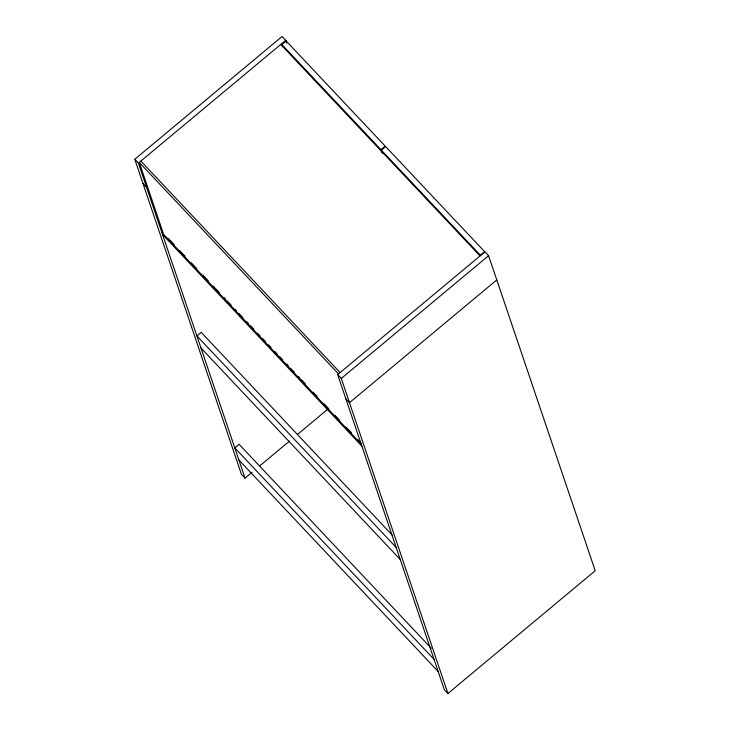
<?xml version="1.0" encoding="UTF-8"?>
<svg xmlns="http://www.w3.org/2000/svg" width="730" height="730" viewBox="0 0 730 730"><rect width="100%" height="100%" fill="white"/><g stroke="black" fill="none" stroke-linecap="round" stroke-linejoin="round"><path stroke-width="1.09" d="M252.005 472.337L245.034 478.15L241.42 474.308L134.785 159.268L282.081 36.5L285.695 40.333L286.406 42.44M245.034 478.15L138.399 163.109L285.695 40.333M282.62 46.738L281.889 44.594L286.187 41.017L385.203 146.119L380.914 149.696L381.635 151.84M381.325 150.134L385.623 146.557L484.638 251.658L480.34 255.235L381.325 150.134L382.41 153.346M337.671 374.618L484.966 251.85L488.58 255.692L595.215 570.732L447.919 693.5L444.305 689.667L337.671 374.618L341.284 378.459L447.919 693.5M341.284 378.459L488.58 255.692M259.853 465.795L289.481 441.102M297.329 434.56L327.834 409.138M496.783 279.918L349.488 402.695L345.874 398.854M281.889 44.594L380.914 149.696M280.785 44.43L480.057 255.947M140.853 161.056L340.125 372.574M338.528 373.906L139.257 162.388L163.146 232.97M134.785 159.268L138.399 163.109M142.989 183.504L146.602 187.336M168.612 238.774L174.087 244.587M179.553 250.39L185.028 256.193M191.278 262.837L196.753 268.64M203.004 275.274L208.47 281.077M213.16 286.06L219.411 292.693M224.101 297.667L225.661 299.327M227.231 300.988L231.136 305.131M235.042 309.283L236.602 310.943M238.947 313.435L242.853 317.577M246.767 321.729L248.328 323.381M250.673 325.872L253.794 329.193M257.699 333.336L260.044 335.827M262.389 338.318L265.519 341.631M268.64 344.952L270.985 347.434M274.9 351.586L277.236 354.077M279.581 356.559L282.711 359.881M286.616 364.033L288.177 365.684M290.522 368.175L294.436 372.327M298.342 376.47L299.902 378.131M301.463 379.792L305.377 383.934M313.188 392.229L317.094 396.381M324.129 403.845L328.819 408.818M335.07 415.452L339.76 420.434M346.011 427.068L351.477 432.872M357.727 439.515L359.297 441.166M161.877 232.478L361.149 443.995M162.598 234.595L361.87 446.112M392.64 535.537L201.179 332.314L196.881 335.891L396.153 547.409M200.987 348.009L400.259 559.527M431.311 648.322L239.075 444.278L234.777 447.855L434.049 659.373M238.883 459.973L438.155 671.49M286.187 41.017L286.908 43.152"/></g></svg>
